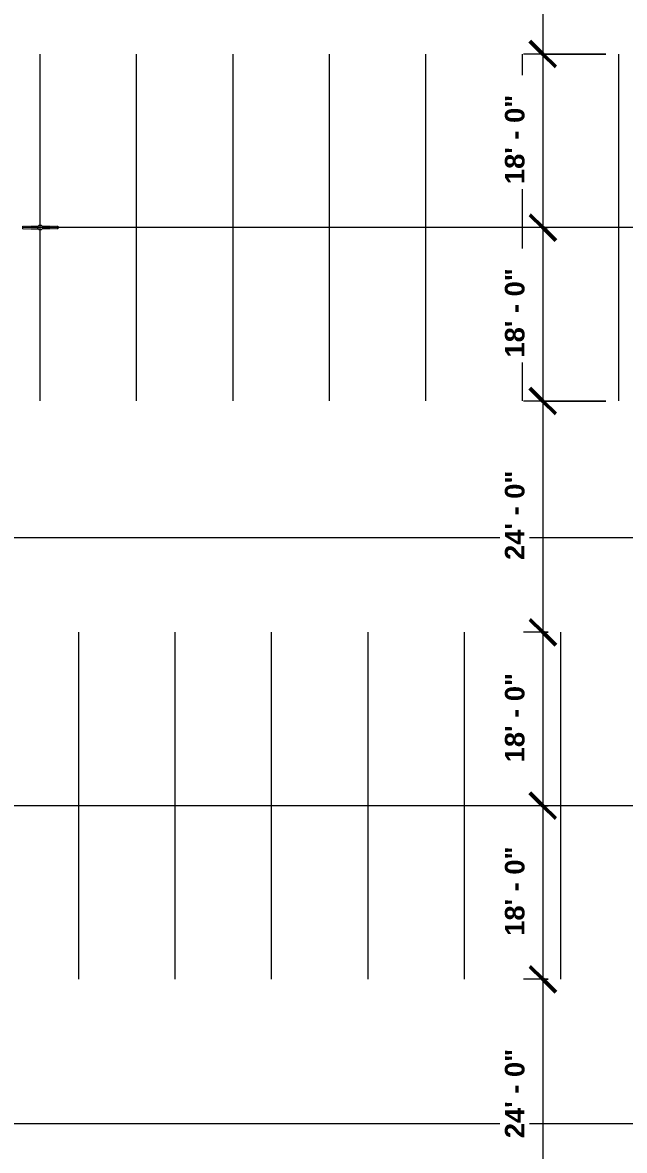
# Model space of a CAD drawing. Header units: inches. Extents: x 20001 to 27263, y -26025 to -18997.
# Drawn here: x 24169 to 24918, y -24605 to -23201 of the extents above; entities that cross this region are included whole.
import ezdxf

# ---------------------------------------------------------------- set-up
doc = ezdxf.new("R2010")
doc.units = ezdxf.units.IN
doc.header["$MEASUREMENT"] = 0
doc.linetypes.add('Dash', pattern=[0.25, 0.125, -0.125])
for name, color, linetype, lineweight in [('A-ANNO-DIMS', 211, 'Continuous', 9), ('A-ANNO-DIMS-256', 211, 'Continuous', 9), ('E-LITE-EQPM', 33, 'Continuous', 13), ('E-LITE-EQPM-HDLN', 30, 'Dash', 9), ('PAINT', 190, 'Continuous', 13)]:
    doc.layers.add(name, color=color, linetype=linetype, lineweight=lineweight)
doc.styles.add('Arial_B', font='arialbd.ttf', dxfattribs={"height": 24.354149})
doc.dimstyles.new('OD_Dimension_-_1_4__Tol__1', dxfattribs={"dimscale": 12, "dimtxt": 24, "dimasz": 2.666667, "dimexe": 2, "dimexo": 1.333333, "dimgap": 1.333333, "dimtad": 1, "dimrnd": 0.25, "dimzin": 1, "dimdsep": 46, "dimlunit": 4, "dimtxsty": 'Arial_B', "dimblk1": 'OBLIQUE', "dimblk2": 'OBLIQUE', "dimsah": 1, "dimcen": 0.09, "dimdle": 2, "dimazin": 0, "dimtfac": 1, "dimtdec": 4, "dimtix": 1, "dimtmove": 0, "dimatfit": 3, "dimfxl": 1, "dimtvp": 1, "dimtfill": 1, "dimfrac": 2, "dimtolj": 1, "dimtzin": 0, "dimlwd": 13, "dimlwe": 13, "dimarcsym": 2})

# ---------------------------------------------------------------- blocks, each defined once
blk = doc.blocks.new('Lighting-Street_Cooper_Navion-Lumark_4-6-LED-Squares - The Caretaker LED-964008-Site Plan - Phase 1')
at = {"layer": 'E-LITE-EQPM'}
blk.add_line((-1.7, -10.7), (1.6, -10.7), dxfattribs=at)
at = {"layer": 'E-LITE-EQPM', "lineweight": 9}
blk.add_circle((0, -32.4), 3, dxfattribs=at)
at = {"layer": 'E-LITE-EQPM-HDLN'}
for p, q in [((-1.5, -10.7), (-1.5, -29.9)), ((1.5, -10.7), (1.5, -29.9))]:
    blk.add_line(p, q, dxfattribs=at)
blk = doc.blocks.new('DIMBLOCK14-Site Plan - Phase 1')
at = {"layer": 'A-ANNO-DIMS-256', "lineweight": 13}
for p, q in [((23950.5, -23652.1), (23950.5, -23866.2)), ((23950.5, -23842.2), (23950.5, -23652.1)), ((26182.5, -23652.1), (26182.5, -23866.2)), ((26182.5, -23842.2), (26182.5, -23652.1)), ((23950.5, -23842.2), (26182.5, -23842.2))]:
    blk.add_line(p, q, dxfattribs=at)
at = {"layer": 'A-ANNO-DIMS-256', "lineweight": 50}
for p, q in [((23950.5, -23842.2), (23966.5, -23826.2)), ((26182.5, -23842.2), (26198.5, -23826.2)), ((23950.5, -23842.2), (23934.5, -23858.2)), ((26182.5, -23842.2), (26166.5, -23858.2))]:
    blk.add_line(p, q, dxfattribs=at)
at = {"layer": 'A-ANNO-DIMS-256', "color": 0, "lineweight": 13, "insert": (25003.5, -23795), "char_height": 24.35, "width": 151.314, "attachment_point": 1, "line_spacing_factor": 0.938532, "style": 'Arial_B', "bg_fill": 3, "box_fill_scale": 1.25, "bg_fill_color": 0, "bg_fill_transparency": 0}
blk.add_mtext('186\' - 0"', dxfattribs=at)
blk = doc.blocks.new('_Oblique')
at = {"color": 0, "linetype": 'ByBlock', "lineweight": -2}
blk.add_line((-0.5, -0.5), (0.5, 0.5), dxfattribs=at)
blk = doc.blocks.new('DIMBLOCK19-Site Plan - Phase 1')
at = {"layer": 'A-ANNO-DIMS-256', "lineweight": 13}
for p, q in [((23998.5, -24372.1), (23998.5, -24595.9)), ((23998.5, -24571.9), (23998.5, -24372.1)), ((26170.5, -24372.1), (26170.5, -24595.9)), ((26170.5, -24571.9), (26170.5, -24372.1)), ((23998.5, -24571.9), (26170.5, -24571.9))]:
    blk.add_line(p, q, dxfattribs=at)
at = {"layer": 'A-ANNO-DIMS-256', "lineweight": 50}
for p, q in [((23998.5, -24571.9), (24014.5, -24555.9)), ((26170.5, -24571.9), (26186.5, -24555.9)), ((23998.5, -24571.9), (23982.5, -24587.9)), ((26170.5, -24571.9), (26154.5, -24587.9))]:
    blk.add_line(p, q, dxfattribs=at)
at = {"layer": 'A-ANNO-DIMS-256', "color": 0, "lineweight": 13, "insert": (25021.5, -24524.7), "char_height": 24.35, "width": 151.314, "attachment_point": 1, "line_spacing_factor": 0.938532, "style": 'Arial_B', "bg_fill": 3, "box_fill_scale": 1.25, "bg_fill_color": 0, "bg_fill_transparency": 0}
blk.add_mtext('181\' - 0"', dxfattribs=at)
blk = doc.blocks.new('DIMBLOCK95-Site Plan - Phase 1')
at = {"layer": 'A-ANNO-DIMS-256', "lineweight": 50}
for p, q in [((24816, -22892.1), (24800, -22876.1)), ((24816, -22892.1), (24832, -22908.1)), ((24816, -23240.1), (24800, -23224.1)), ((24816, -23240.1), (24832, -23256.1))]:
    blk.add_line(p, q, dxfattribs=at)
at = {"layer": 'A-ANNO-DIMS-256', "lineweight": 13}
for p, q in [((24822.6, -22892.1), (24792, -22892.1)), ((24816, -22892.1), (24816, -23240.1)), ((24816, -22892.1), (24822.6, -22892.1)), ((24894.5, -23240.1), (24792, -23240.1)), ((24816, -23240.1), (24894.5, -23240.1))]:
    blk.add_line(p, q, dxfattribs=at)
at = {"layer": 'A-ANNO-DIMS-256', "color": 0, "lineweight": 13, "insert": (24768.8, -23120), "char_height": 24.35, "width": 129.371, "attachment_point": 1, "rotation": 90, "line_spacing_factor": 0.938532, "style": 'Arial_B', "bg_fill": 3, "box_fill_scale": 1.25, "bg_fill_color": 0, "bg_fill_transparency": 0}
blk.add_mtext('29\' - 0"', dxfattribs=at)
blk = doc.blocks.new('DIMBLOCK96-Site Plan - Phase 1')
at = {"layer": 'A-ANNO-DIMS-256', "lineweight": 50}
for p, q in [((24816, -23240.1), (24800, -23224.1)), ((24816, -23240.1), (24832, -23256.1)), ((24816, -23456.1), (24800, -23440.1)), ((24816, -23456.1), (24832, -23472.1))]:
    blk.add_line(p, q, dxfattribs=at)
at = {"layer": 'A-ANNO-DIMS-256', "lineweight": 13}
for p, q in [((24894.5, -23240.1), (24792, -23240.1)), ((24816, -23240.1), (24816, -23456.1)), ((24816, -23240.1), (24894.5, -23240.1)), ((24822.6, -23456.1), (24792, -23456.1)), ((24816, -23456.1), (24822.6, -23456.1))]:
    blk.add_line(p, q, dxfattribs=at)
at = {"layer": 'A-ANNO-DIMS-256', "color": 0, "lineweight": 13, "insert": (24768.8, -23402), "char_height": 24.35, "width": 129.371, "attachment_point": 1, "rotation": 90, "line_spacing_factor": 0.938532, "style": 'Arial_B', "bg_fill": 3, "box_fill_scale": 1.25, "bg_fill_color": 0, "bg_fill_transparency": 0}
blk.add_mtext('18\' - 0"', dxfattribs=at)
blk = doc.blocks.new('DIMBLOCK97-Site Plan - Phase 1')
at = {"layer": 'A-ANNO-DIMS-256', "lineweight": 50}
for p, q in [((24816, -23456.1), (24800, -23440.1)), ((24816, -23456.1), (24832, -23472.1)), ((24816, -23672.1), (24800, -23656.1)), ((24816, -23672.1), (24832, -23688.1))]:
    blk.add_line(p, q, dxfattribs=at)
at = {"layer": 'A-ANNO-DIMS-256', "lineweight": 13}
for p, q in [((24822.6, -23456.1), (24792, -23456.1)), ((24816, -23456.1), (24816, -23672.1)), ((24816, -23456.1), (24822.6, -23456.1)), ((24894.5, -23672.1), (24792, -23672.1)), ((24816, -23672.1), (24894.5, -23672.1))]:
    blk.add_line(p, q, dxfattribs=at)
at = {"layer": 'A-ANNO-DIMS-256', "color": 0, "lineweight": 13, "insert": (24768.8, -23618), "char_height": 24.35, "width": 129.371, "attachment_point": 1, "rotation": 90, "line_spacing_factor": 0.938532, "style": 'Arial_B', "bg_fill": 3, "box_fill_scale": 1.25, "bg_fill_color": 0, "bg_fill_transparency": 0}
blk.add_mtext('18\' - 0"', dxfattribs=at)
blk = doc.blocks.new('DIMBLOCK98-Site Plan - Phase 1')
at = {"layer": 'A-ANNO-DIMS-256', "lineweight": 50}
for p, q in [((24816, -23672.1), (24800, -23656.1)), ((24816, -23672.1), (24832, -23688.1)), ((24816, -23960.1), (24800, -23944.1)), ((24816, -23960.1), (24832, -23976.1))]:
    blk.add_line(p, q, dxfattribs=at)
at = {"layer": 'A-ANNO-DIMS-256', "lineweight": 13}
for p, q in [((24894.5, -23672.1), (24792, -23672.1)), ((24816, -23672.1), (24816, -23960.1)), ((24816, -23672.1), (24894.5, -23672.1)), ((24822.5, -23960.1), (24792, -23960.1)), ((24816, -23960.1), (24822.5, -23960.1))]:
    blk.add_line(p, q, dxfattribs=at)
at = {"layer": 'A-ANNO-DIMS-256', "color": 0, "lineweight": 13, "insert": (24768.8, -23870), "char_height": 24.35, "width": 129.371, "attachment_point": 1, "rotation": 90, "line_spacing_factor": 0.938532, "style": 'Arial_B', "bg_fill": 3, "box_fill_scale": 1.25, "bg_fill_color": 0, "bg_fill_transparency": 0}
blk.add_mtext('24\' - 0"', dxfattribs=at)
blk = doc.blocks.new('DIMBLOCK99-Site Plan - Phase 1')
at = {"layer": 'A-ANNO-DIMS-256', "lineweight": 50}
for p, q in [((24816, -23960.1), (24800, -23944.1)), ((24816, -23960.1), (24832, -23976.1)), ((24816, -24176.1), (24800, -24160.1)), ((24816, -24176.1), (24832, -24192.1))]:
    blk.add_line(p, q, dxfattribs=at)
at = {"layer": 'A-ANNO-DIMS-256', "lineweight": 13}
for p, q in [((24822.5, -23960.1), (24792, -23960.1)), ((24816, -23960.1), (24816, -24176.1)), ((24816, -23960.1), (24822.5, -23960.1)), ((24822.6, -24176.1), (24792, -24176.1)), ((24816, -24176.1), (24822.6, -24176.1))]:
    blk.add_line(p, q, dxfattribs=at)
at = {"layer": 'A-ANNO-DIMS-256', "color": 0, "lineweight": 13, "insert": (24768.8, -24122), "char_height": 24.35, "width": 129.371, "attachment_point": 1, "rotation": 90, "line_spacing_factor": 0.938532, "style": 'Arial_B', "bg_fill": 3, "box_fill_scale": 1.25, "bg_fill_color": 0, "bg_fill_transparency": 0}
blk.add_mtext('18\' - 0"', dxfattribs=at)
blk = doc.blocks.new('DIMBLOCK100-Site Plan - Phase 1')
at = {"layer": 'A-ANNO-DIMS-256', "lineweight": 50}
for p, q in [((24816, -24176.1), (24800, -24160.1)), ((24816, -24176.1), (24832, -24192.1)), ((24816, -24392.1), (24800, -24376.1)), ((24816, -24392.1), (24832, -24408.1))]:
    blk.add_line(p, q, dxfattribs=at)
at = {"layer": 'A-ANNO-DIMS-256', "lineweight": 13}
for p, q in [((24822.6, -24176.1), (24792, -24176.1)), ((24816, -24176.1), (24816, -24392.1)), ((24816, -24176.1), (24822.6, -24176.1)), ((24822.5, -24392.1), (24792, -24392.1)), ((24816, -24392.1), (24822.5, -24392.1))]:
    blk.add_line(p, q, dxfattribs=at)
at = {"layer": 'A-ANNO-DIMS-256', "color": 0, "lineweight": 13, "insert": (24768.8, -24338), "char_height": 24.35, "width": 129.371, "attachment_point": 1, "rotation": 90, "line_spacing_factor": 0.938532, "style": 'Arial_B', "bg_fill": 3, "box_fill_scale": 1.25, "bg_fill_color": 0, "bg_fill_transparency": 0}
blk.add_mtext('18\' - 0"', dxfattribs=at)
blk = doc.blocks.new('DIMBLOCK101-Site Plan - Phase 1')
at = {"layer": 'A-ANNO-DIMS-256', "lineweight": 50}
for p, q in [((24816, -24392.1), (24800, -24376.1)), ((24816, -24392.1), (24832, -24408.1)), ((24816, -24680.1), (24800, -24664.1)), ((24816, -24680.1), (24832, -24696.1))]:
    blk.add_line(p, q, dxfattribs=at)
at = {"layer": 'A-ANNO-DIMS-256', "lineweight": 13}
for p, q in [((24822.5, -24392.1), (24792, -24392.1)), ((24816, -24392.1), (24816, -24680.1)), ((24816, -24392.1), (24822.5, -24392.1)), ((24822.5, -24680.1), (24792, -24680.1)), ((24816, -24680.1), (24822.5, -24680.1))]:
    blk.add_line(p, q, dxfattribs=at)
at = {"layer": 'A-ANNO-DIMS-256', "color": 0, "lineweight": 13, "insert": (24768.8, -24590), "char_height": 24.35, "width": 129.371, "attachment_point": 1, "rotation": 90, "line_spacing_factor": 0.938532, "style": 'Arial_B', "bg_fill": 3, "box_fill_scale": 1.25, "bg_fill_color": 0, "bg_fill_transparency": 0}
blk.add_mtext('24\' - 0"', dxfattribs=at)

msp = doc.modelspace()

# ---------------------------------------------------------------- linework, layer by layer
at = {"layer": 'PAINT'}
for p, q in [((24190.51523, -23672.06748), (24190.51523, -23240.06748)), ((24310.51523, -23672.06748), (24310.51523, -23240.06748)), ((24430.51523, -23672.06748), (24430.51523, -23240.06748)), ((24550.51523, -23672.06748), (24550.51523, -23240.06748)), ((24670.51523, -23672.06748), (24670.51523, -23240.06748)), ((24790.51523, -23672.06748), (24790.51523, -23240.06748)), ((24910.51523, -23672.06748), (24910.51523, -23240.06748)), ((24212.22566, -23456.06748), (24168.80479, -23456.06748)), ((25488.35129, -23456.06748), (24212.67916, -23456.06748)), ((24238.51523, -24392.06748), (24238.51523, -23960.06748)), ((24358.51523, -24392.06748), (24358.51523, -23960.06748)), ((24478.51523, -24392.06748), (24478.51523, -23960.06748)), ((24598.51523, -24392.06748), (24598.51523, -23960.06748)), ((24718.51523, -24392.06748), (24718.51523, -23960.06748)), ((24838.51523, -24392.06748), (24838.51523, -23960.06748)), ((26170.51523, -24176.06748), (23998.51523, -24176.06748))]:
    msp.add_line(p, q, dxfattribs=at)

# ---------------------------------------------------------------- block references
at = {"layer": 'E-LITE-EQPM'}
for p, rotation in [((24158.07606, -23456.01971), 90.00000000000617), ((24222.95439, -23456.11525), 270.0000000000021)]:
    msp.add_blockref('Lighting-Street_Cooper_Navion-Lumark_4-6-LED-Squares - The Caretaker LED-964008-Site Plan - Phase 1', p, dxfattribs=dict(at, rotation=rotation))

# ---------------------------------------------------------------- next in the draw order: dimensions: what is measured, and where the dimension line sits
at = {"layer": 'A-ANNO-DIMS', "lineweight": 13}
dim = msp.add_linear_dim(base=(24816.00258, -23240.06748), p1=(24838.63, -22892.06748), p2=(24910.51523, -23240.06748), angle=90, dimstyle='OD_Dimension_-_1_4__Tol__1', override={"dimpost": '<>', "dimfxl": 355.346994}, dxfattribs=at)
dim.commit()
dim.dimension.update_dxf_attribs({"geometry": 'DIMBLOCK95-Site Plan - Phase 1', "text_midpoint": (24787.5597, -23066.06748)})
for base, p1, p2, override, picture, middle in [((26182.51523, -23842.16135), (23950.51523, -23636.06748), (26182.51523, -23636.06748), {"dimpost": '<>', "dimfxl": 2232}, 'DIMBLOCK14-Site Plan - Phase 1', (25066.51523, -23813.71848)), ((26170.51523, -24571.8796), (23998.51523, -24356.05519), (26170.51523, -24356.06748), {"dimpost": '<>', "dimfxl": 2172}, 'DIMBLOCK19-Site Plan - Phase 1', (25084.51523, -24543.43672))]:
    dim = msp.add_linear_dim(base=base, p1=p1, p2=p2, dimstyle='OD_Dimension_-_1_4__Tol__1', override=override, dxfattribs=at)
    dim.commit()
    dim.dimension.update_dxf_attribs({"geometry": picture, "text_midpoint": middle})

# ---------------------------------------------------------------- next in the draw order: dimensions: what is measured, and where the dimension line sits
dim = msp.add_linear_dim(base=(24816.00258, -23456.06748), p1=(24910.51523, -23240.06748), p2=(24838.63, -23456.06748), angle=90, dimstyle='OD_Dimension_-_1_4__Tol__1', override={"dimpost": '<>', "dimfxl": 227.647724}, dxfattribs=at)
dim.commit()
dim.dimension.update_dxf_attribs({"geometry": 'DIMBLOCK96-Site Plan - Phase 1', "text_midpoint": (24787.5597, -23348.06748)})

# ---------------------------------------------------------------- next in the draw order: dimensions: what is measured, and where the dimension line sits
dim = msp.add_linear_dim(base=(24816.00258, -23672.06748), p1=(24838.63, -23456.06748), p2=(24910.51523, -23672.06748), angle=90, dimstyle='OD_Dimension_-_1_4__Tol__1', override={"dimpost": '<>', "dimfxl": 227.647724}, dxfattribs=at)
dim.commit()
dim.dimension.update_dxf_attribs({"geometry": 'DIMBLOCK97-Site Plan - Phase 1', "text_midpoint": (24787.5597, -23564.06748)})

# ---------------------------------------------------------------- next in the draw order: dimensions: what is measured, and where the dimension line sits
dim = msp.add_linear_dim(base=(24816.00258, -23960.06748), p1=(24910.51523, -23672.06748), p2=(24838.51523, -23960.06748), angle=90, dimstyle='OD_Dimension_-_1_4__Tol__1', override={"dimpost": '<>', "dimfxl": 296.863605}, dxfattribs=at)
dim.commit()
dim.dimension.update_dxf_attribs({"geometry": 'DIMBLOCK98-Site Plan - Phase 1', "text_midpoint": (24787.56801, -23816.06748)})

# ---------------------------------------------------------------- next in the draw order: dimensions: what is measured, and where the dimension line sits
dim = msp.add_linear_dim(base=(24816.00258, -24176.06748), p1=(24838.51523, -23960.06748), p2=(24838.63, -24176.06748), angle=90, dimstyle='OD_Dimension_-_1_4__Tol__1', override={"dimpost": '<>', "dimfxl": 216.00003}, dxfattribs=at)
dim.commit()
dim.dimension.update_dxf_attribs({"geometry": 'DIMBLOCK99-Site Plan - Phase 1', "text_midpoint": (24787.5597, -24068.06748)})

# ---------------------------------------------------------------- next in the draw order: dimensions: what is measured, and where the dimension line sits
dim = msp.add_linear_dim(base=(24816.00258, -24392.06748), p1=(24838.63, -24176.06748), p2=(24838.51523, -24392.06748), angle=90, dimstyle='OD_Dimension_-_1_4__Tol__1', override={"dimpost": '<>', "dimfxl": 216.00003}, dxfattribs=at)
dim.commit()
dim.dimension.update_dxf_attribs({"geometry": 'DIMBLOCK100-Site Plan - Phase 1', "text_midpoint": (24787.5597, -24284.06748)})

# ---------------------------------------------------------------- next in the draw order: dimensions: what is measured, and where the dimension line sits
dim = msp.add_linear_dim(base=(24816.00258, -24680.06748), p1=(24838.51523, -24392.06748), p2=(24838.51523, -24680.06748), angle=90, dimstyle='OD_Dimension_-_1_4__Tol__1', override={"dimpost": '<>', "dimfxl": 288}, dxfattribs=at)
dim.commit()
dim.dimension.update_dxf_attribs({"geometry": 'DIMBLOCK101-Site Plan - Phase 1', "text_midpoint": (24787.56801, -24536.06748)})

doc.saveas('drawing.dxf')
